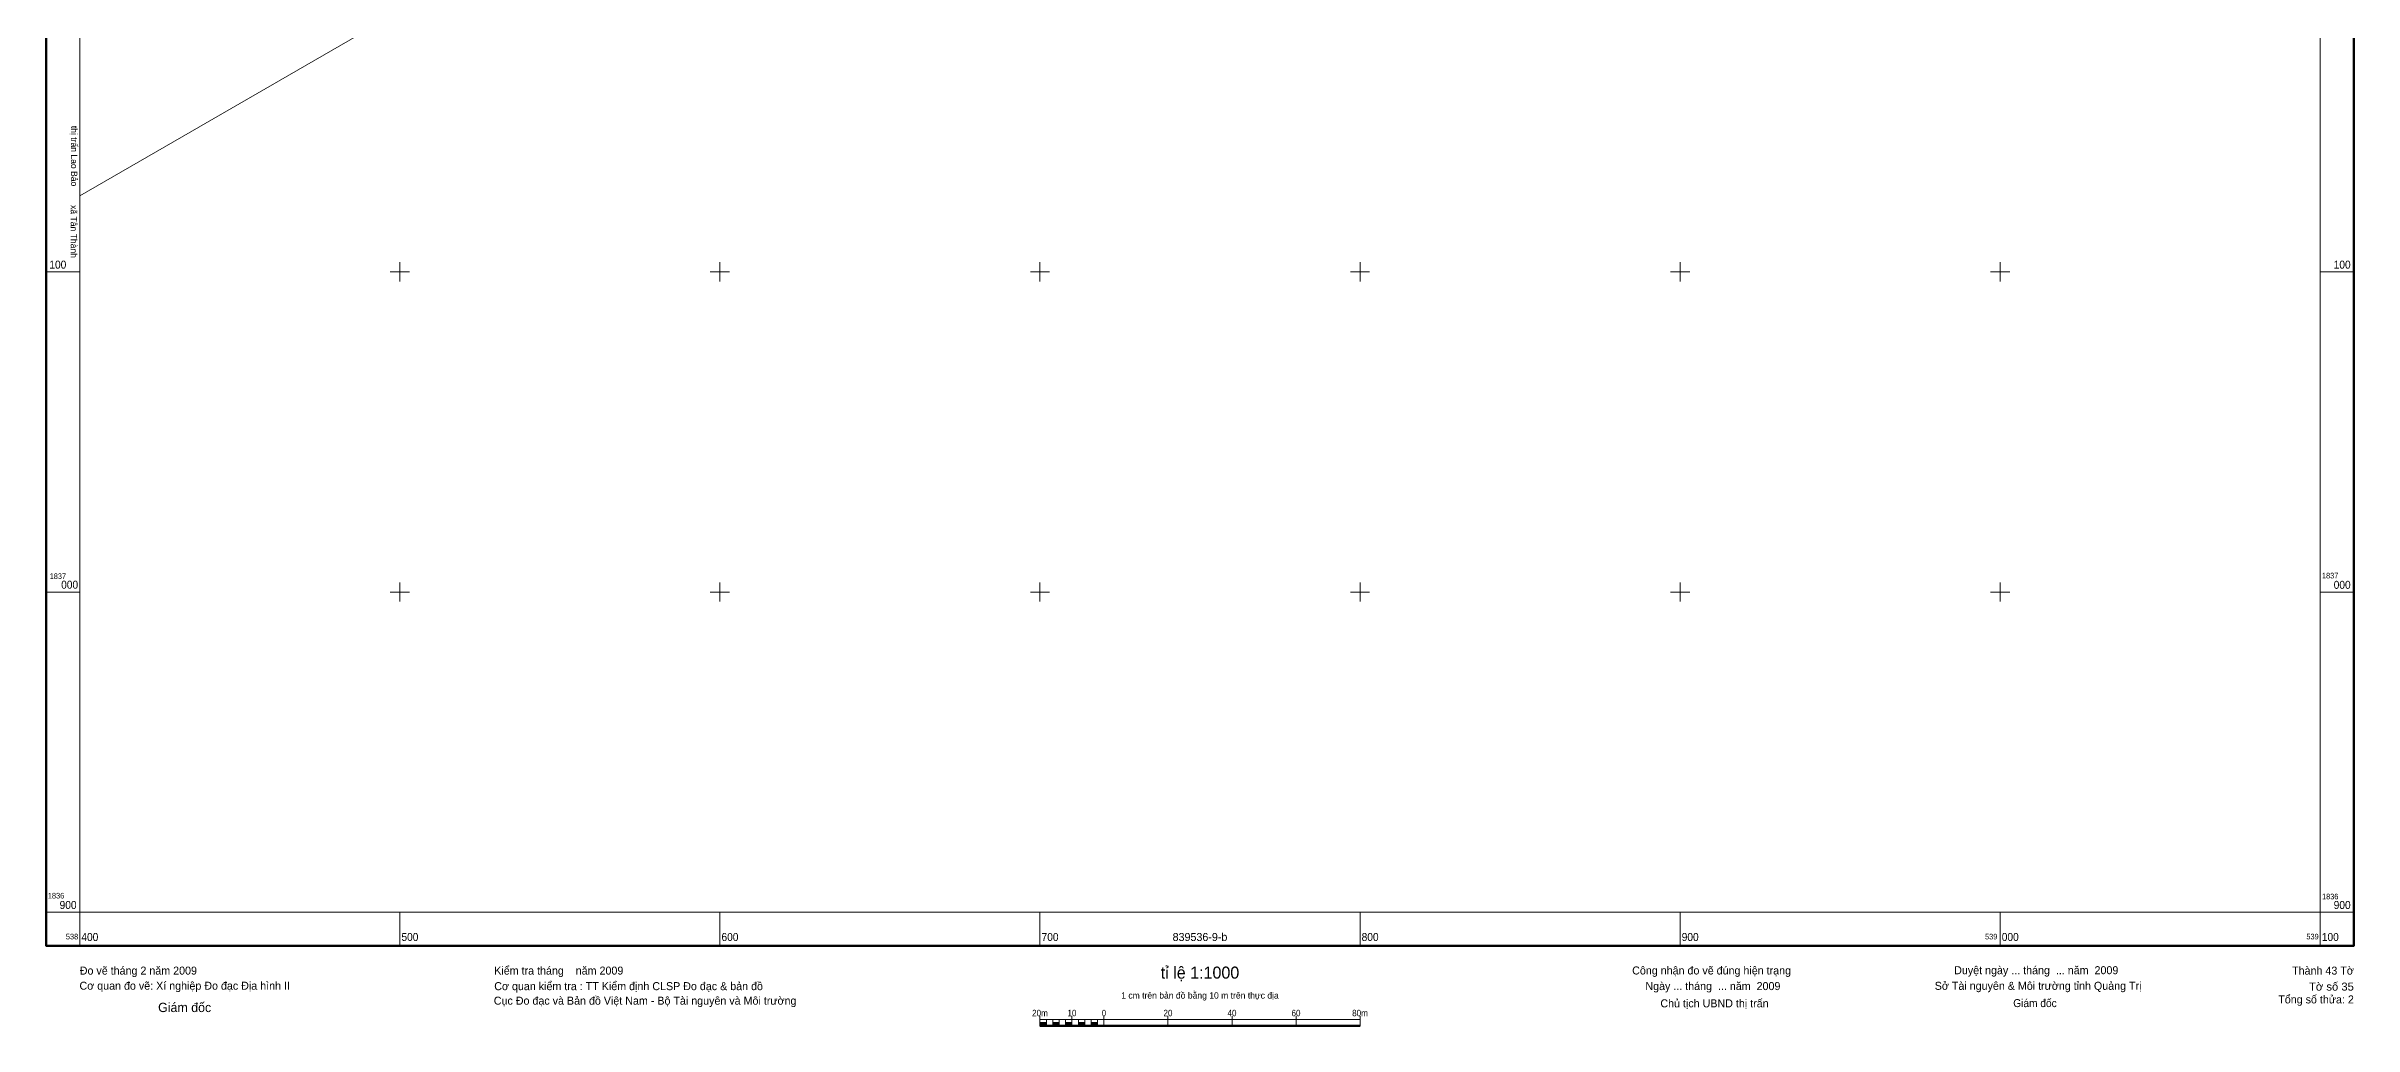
# Model space of a CAD drawing. Header units: metres. Extents: x 538390 to 539118, y 1836864 to 1837647.
# Drawn here: x 538390 to 539110, y 1836864 to 1837170 of the extents above; entities that cross this region are included whole.
import ezdxf
from ezdxf.enums import TextEntityAlignment as Align

# ---------------------------------------------------------------- set-up
doc = ezdxf.new("R2010")
doc.units = ezdxf.units.M
doc.header["$LTSCALE"] = 0.8
doc.layers.add('46', color=7, linetype='Continuous', lineweight=13)
doc.layers.add('63', color=7, linetype='Continuous', lineweight=13)
doc.layers.add('58', color=7, linetype='Continuous')

msp = doc.modelspace()

# ---------------------------------------------------------------- hatches: boundary and pattern name
at = {"layer": '63'}
for points in [[(538700, 1836864.5), (538700, 1836865.5), (538702, 1836865.5), (538702, 1836864.5)], [(538704, 1836864.5), (538704, 1836865.5), (538706, 1836865.5), (538706, 1836864.5)], [(538708, 1836864.5), (538708, 1836865.5), (538710, 1836865.5), (538710, 1836864.5)], [(538712, 1836864.5), (538712, 1836865.5), (538714, 1836865.5), (538714, 1836864.5)], [(538716, 1836864.5), (538716, 1836865.5), (538718, 1836865.5), (538718, 1836864.5)]]:
    msp.add_hatch(color=256, dxfattribs=at).paths.add_polyline_path(points)

# ---------------------------------------------------------------- linework, layer by layer
at = {"layer": '46'}
msp.add_line((538400, 1837123.79), (538500, 1837181.43), dxfattribs=at)
at = {"layer": '63'}
for p, q in [((538500, 1837097), (538500, 1837103)), ((538600, 1837097), (538600, 1837103)), ((538700, 1837097), (538700, 1837103)), ((538800, 1837097), (538800, 1837103)), ((538900, 1837097), (538900, 1837103)), ((539000, 1837097), (539000, 1837103)), ((538400, 1837100), (538389.5, 1837100)), ((538497, 1837100), (538503, 1837100)), ((538597, 1837100), (538603, 1837100)), ((538697, 1837100), (538703, 1837100)), ((538797, 1837100), (538803, 1837100)), ((538897, 1837100), (538903, 1837100)), ((538997, 1837100), (539003, 1837100)), ((539100, 1837100), (539110.5, 1837100)), ((538400, 1837000), (538389.5, 1837000)), ((538497, 1837000), (538503, 1837000)), ((538500, 1836997), (538500, 1837003)), ((538597, 1837000), (538603, 1837000)), ((538600, 1836997), (538600, 1837003)), ((538697, 1837000), (538703, 1837000)), ((538700, 1836997), (538700, 1837003)), ((538797, 1837000), (538803, 1837000)), ((538800, 1836997), (538800, 1837003)), ((538897, 1837000), (538903, 1837000)), ((538900, 1836997), (538900, 1837003)), ((538997, 1837000), (539003, 1837000)), ((539000, 1836997), (539000, 1837003)), ((539100, 1837000), (539110.5, 1837000)), ((538400, 1836900), (538389.5, 1836900)), ((538400, 1836900), (538400, 1836889.5)), ((538500, 1836900), (538500, 1836889.5)), ((538600, 1836900), (538600, 1836889.5)), ((538700, 1836900), (538700, 1836889.5)), ((538800, 1836900), (538800, 1836889.5)), ((538900, 1836900), (538900, 1836889.5)), ((539000, 1836900), (539000, 1836889.5)), ((539100, 1836900), (539100, 1836889.5)), ((539100, 1836900), (539110.5, 1836900)), ((538700, 1836864.5), (538700, 1836867.5)), ((538700, 1836866.5), (538800, 1836866.5)), ((538702, 1836864.5), (538702, 1836866.5)), ((538704, 1836864.5), (538704, 1836866.5)), ((538706, 1836864.5), (538706, 1836866.5)), ((538708, 1836864.5), (538708, 1836866.5)), ((538710, 1836864.5), (538710, 1836867.5)), ((538710, 1836864.5), (538710, 1836866.5)), ((538712, 1836864.5), (538712, 1836866.5)), ((538714, 1836864.5), (538714, 1836866.5)), ((538716, 1836864.5), (538716, 1836866.5)), ((538718, 1836864.5), (538718, 1836866.5)), ((538720, 1836864.5), (538720, 1836867.5)), ((538740, 1836864.5), (538740, 1836867.5)), ((538760, 1836864.5), (538760, 1836867.5)), ((538780, 1836864.5), (538780, 1836867.5)), ((538800, 1836864.5), (538800, 1836867.5))]:
    msp.add_line(p, q, dxfattribs=at)
at = {"layer": '63', "lineweight": 53}
msp.add_line((538700, 1836864.5), (538800, 1836864.5), dxfattribs=at)
at = {"layer": '63', "lineweight": 158}
msp.add_lwpolyline([(538389.5, 1837610.5), (539110.5, 1837610.5), (539110.5, 1836889.5), (538389.5, 1836889.5)], close=True, dxfattribs=at)
at = {"layer": '63'}
for points in [[(538400, 1837600), (539100, 1837600), (539100, 1836900), (538400, 1836900)], [(538700, 1836864.5), (538700, 1836865.5), (538702, 1836865.5), (538702, 1836864.5)], [(538704, 1836864.5), (538704, 1836865.5), (538706, 1836865.5), (538706, 1836864.5)], [(538708, 1836864.5), (538708, 1836865.5), (538710, 1836865.5), (538710, 1836864.5)], [(538712, 1836864.5), (538712, 1836865.5), (538714, 1836865.5), (538714, 1836864.5)], [(538716, 1836864.5), (538716, 1836865.5), (538718, 1836865.5), (538718, 1836864.5)]]:
    msp.add_lwpolyline(points, close=True, dxfattribs=at)

# ---------------------------------------------------------------- texts
at = {"layer": '58'}
for s, p in [('thị trấn Lao Bảo', (538397.28, 1837136.165)), ('xã Tân Thành', (538397.18, 1837112.595))]:
    msp.add_text(s, height=2, rotation=270, dxfattribs=at).set_placement(p, align=Align.CENTER)
at = {"layer": '63', "width": 0.95}
for s, height, p in [('100', 2.5, (538390.5, 1837101)), ('1837', 1.75, (538390.6, 1837004.06)), ('000', 2.5, (538394.19, 1837001.03)), ('1837', 1.75, (539100.54, 1837004.25)), ('1836', 1.75, (538390.03, 1836904.28)), ('1836', 1.75, (539100.57, 1836904.01)), ('400', 2.5, (538400.5, 1836891)), ('500', 2.5, (538500.5, 1836891)), ('600', 2.5, (538600.5, 1836891)), ('700', 2.5, (538700.5, 1836891)), ('800', 2.5, (538800.5, 1836891)), ('900', 2.5, (538900.5, 1836891)), ('000', 2.5, (539000.5, 1836891)), ('100', 2.5, (539100.5, 1836891)), ('Giám đốc ', 2.5, (539004.08, 1836870.35))]:
    msp.add_text(s, height=height, dxfattribs=at).set_placement(p)
at = {"layer": '63'}
for s, height, width, p in [('100', 2.5, 0.95, (539109.5, 1837101)), ('000', 2.5, 0.95, (539109.5, 1837001)), ('900', 2.5, 0.95, (538399, 1836901)), ('900', 2.5, 0.95, (539109.5, 1836901)), ('538', 1.75, 0.95, (538399.5, 1836891.5)), ('539', 1.75, 0.95, (538999.1, 1836891.49)), ('539', 1.75, 0.95, (539099.5, 1836891.5)), ('Tờ số 35', 2.5, 1.05, (539110.5, 1836875.5))]:
    msp.add_text(s, height=height, dxfattribs=dict(at, width=width)).set_placement(p, align=Align.RIGHT)
for s, height, p in [('839536-9-b', 2.5, (538749.995, 1836891)), ('tỉ lệ 1:1000', 3.75, (538750, 1836879.25)), ('Công nhận đo vẽ đúng hiện trạng', 2.5, (538909.84, 1836880.54)), ('Duyệt ngày ... tháng  ... năm  2009', 2.5, (539011.27, 1836880.62)), ('1 cm trên bản đồ bằng 10 m trên thực địa', 2, (538749.995, 1836873))]:
    msp.add_text(s, height=height, dxfattribs=at).set_placement(p, align=Align.CENTER)
for s, height, p in [('Đo vẽ tháng 2 năm 2009', 2.5, (538400, 1836880.5)), ('Cơ quan đo vẽ: Xí nghiệp Đo đạc Địa hình II', 2.5, (538399.92, 1836875.78)), ('Cơ quan kiểm tra : TT Kiểm định CLSP Đo đạc & bản đồ', 2.5, (538529.5, 1836875.64)), ('Kiểm tra tháng    năm 2009', 2.5, (538529.5, 1836880.5)), ('Ngày ... tháng  ... năm  2009', 2.5, (538889.15, 1836875.67)), ('Sở Tài nguyên & Môi trường tỉnh Quảng Trị', 2.5, (538979.56, 1836875.75)), (' Giám đốc', 2.9, (538423.4, 1836868.8)), ('Cục Đo đạc và Bản đồ Việt Nam - Bộ Tài nguyên và Môi trường', 2.5, (538529.36, 1836871.11)), ('Chủ tịch UBND thị trấn', 2.5, (538893.84, 1836870.27))]:
    msp.add_text(s, height=height, dxfattribs=at).set_placement(p)
for s, p in [('Thành 43 Tờ', (539110.5, 1836880.5)), ('Tổng số thửa: 2', (539110.5, 1836871.5))]:
    msp.add_text(s, height=2.5, dxfattribs=at).set_placement(p, align=Align.RIGHT)
for s, width, p in [('20m', 0.95, (538700, 1836867.5)), ('10', 0.95, (538709.995, 1836867.5)), ('0', 0.9, (538720, 1836867.5)), ('20', 0.95, (538739.995, 1836867.5)), ('40', 0.95, (538759.995, 1836867.5)), ('60', 0.95, (538779.995, 1836867.5)), ('80m', 0.95, (538800, 1836867.5))]:
    msp.add_text(s, height=2, dxfattribs=dict(at, width=width)).set_placement(p, align=Align.CENTER)

doc.saveas('drawing.dxf')
